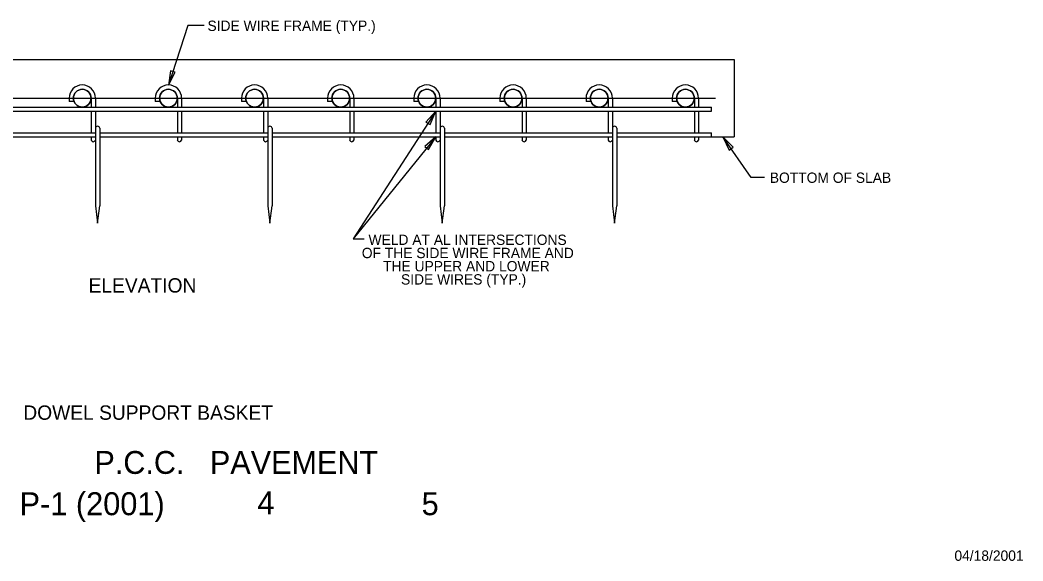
# Model space of a CAD drawing. Extents: x 1.5 to 16.4, y 0.2 to 10.2.
# Drawn here: x 7.71 to 16.44, y 0.23 to 4.94 of the extents above; entities that cross this region are included whole.
import ezdxf

# ---------------------------------------------------------------- set-up
doc = ezdxf.new("R2010")
doc.units = 0
for name, color, linetype in [('1013 STD_ Frame', 7, 'Continuous'), ('SD_P_Center Lines', 7, 'Continuous'), ('SD_P_Dimension Lines', 7, 'Continuous'), ('SD_P_Dimension Text', 7, 'Continuous'), ('SD_P_Prop Object Lines', 7, 'Continuous'), ('SD_P_Shading', 7, 'Continuous'), ('SD_P_Subtitles', 7, 'Continuous'), ('SD_X_Exist Object Lines', 7, 'Continuous')]:
    doc.layers.add(name, color=color, linetype=linetype)

msp = doc.modelspace()

# ---------------------------------------------------------------- linework, layer by layer
at = {"layer": 'SD_P_Center Lines'}
msp.add_line((2.72, 4.26), (13.763, 4.26), dxfattribs=at)
at = {"layer": 'SD_P_Dimension Lines'}
for p, q in [((9.172, 4.893), (9.002, 4.375)), ((9.313, 4.893), (9.172, 4.893)), ((9.021, 4.5), (9.002, 4.375)), ((9.002, 4.375), (9.061, 4.487)), ((9.061, 4.487), (9.021, 4.5)), ((11.33, 4.146), (10.61, 3.037)), ((11.33, 4.146), (11.244, 4.053)), ((11.28, 4.03), (11.33, 4.146)), ((11.244, 4.053), (11.28, 4.03)), ((11.33, 3.923), (10.61, 3.037)), ((11.33, 3.923), (11.235, 3.839)), ((11.267, 3.813), (11.33, 3.923)), ((14.076, 3.569), (13.828, 3.923)), ((13.917, 3.833), (13.828, 3.923)), ((13.828, 3.923), (13.883, 3.809)), ((11.235, 3.839), (11.267, 3.813)), ((13.883, 3.809), (13.917, 3.833)), ((14.19, 3.569), (14.076, 3.569)), ((10.61, 3.037), (10.705, 3.037))]:
    msp.add_line(p, q, dxfattribs=at)
at = {"layer": 'SD_P_Prop Object Lines'}
for p, q in [((2.578, 4.597), (13.927, 4.597)), ((13.927, 4.597), (13.927, 3.923)), ((13.73, 3.923), (13.927, 3.923))]:
    msp.add_line(p, q, dxfattribs=at)
for centre in [(8.25225, 4.2605), (9.00225, 4.2605), (9.75225, 4.2605), (10.50225, 4.2605), (11.25225, 4.2605), (12.00225, 4.2605), (12.75225, 4.2605), (13.50225, 4.2605)]:
    msp.add_circle(centre, 0.07725, dxfattribs=at)
at = {"layer": 'SD_P_Shading'}
for centre, start, end in [((8.25225, 4.2605), 0, 180), ((9.00225, 4.2605), 0, 180), ((9.75225, 4.2605), 0, 180), ((10.50225, 4.2605), 0, 180), ((11.25225, 4.2605), 0, 180), ((12.00225, 4.2605), 0, 180), ((12.75225, 4.2605), 0, 180), ((13.50225, 4.2605), 0, 180), ((8.25225, 4.2605), 180, 0), ((9.00225, 4.2605), 180, 0), ((9.75225, 4.2605), 180, 0), ((10.50225, 4.2605), 180, 0), ((11.25225, 4.2605), 180, 0), ((12.00225, 4.2605), 180, 0), ((12.75225, 4.2605), 180, 0), ((13.50225, 4.2605), 180, 0)]:
    msp.add_arc(centre, 0.07725, start, end, dxfattribs=at)
at = {"layer": 'SD_X_Exist Object Lines'}
for p, q in [((8.138, 4.26), (8.138, 4.232)), ((8.175, 4.232), (8.138, 4.232)), ((8.175, 4.26), (8.175, 4.232)), ((8.33, 4.26), (8.33, 4.183)), ((8.367, 4.26), (8.367, 4.183)), ((8.888, 4.26), (8.888, 4.232)), ((8.925, 4.232), (8.888, 4.232)), ((8.925, 4.26), (8.925, 4.232)), ((9.08, 4.26), (9.08, 4.183)), ((9.117, 4.26), (9.117, 4.183)), ((9.638, 4.26), (9.638, 4.232)), ((9.675, 4.232), (9.638, 4.232)), ((9.675, 4.26), (9.675, 4.232)), ((9.83, 4.26), (9.83, 4.183)), ((9.867, 4.26), (9.867, 4.183)), ((10.388, 4.26), (10.388, 4.232)), ((10.425, 4.232), (10.388, 4.232)), ((10.425, 4.26), (10.425, 4.232)), ((10.58, 4.26), (10.58, 4.183)), ((10.617, 4.26), (10.617, 4.183)), ((11.138, 4.26), (11.138, 4.232)), ((11.175, 4.232), (11.138, 4.232)), ((11.175, 4.26), (11.175, 4.232)), ((11.33, 4.26), (11.33, 4.183)), ((11.367, 4.26), (11.367, 4.183)), ((11.888, 4.26), (11.888, 4.232)), ((11.925, 4.232), (11.888, 4.232)), ((11.925, 4.26), (11.925, 4.232)), ((12.08, 4.26), (12.08, 4.183)), ((12.117, 4.26), (12.117, 4.183)), ((12.638, 4.26), (12.638, 4.232)), ((12.675, 4.232), (12.638, 4.232)), ((12.675, 4.26), (12.675, 4.232)), ((12.83, 4.26), (12.83, 4.183)), ((12.867, 4.26), (12.867, 4.183)), ((13.388, 4.26), (13.388, 4.232)), ((13.425, 4.232), (13.388, 4.232)), ((13.425, 4.26), (13.425, 4.232)), ((13.58, 4.26), (13.58, 4.183)), ((13.617, 4.26), (13.617, 4.183)), ((2.775, 4.183), (13.73, 4.183)), ((2.775, 4.146), (13.73, 4.146)), ((8.33, 4.146), (8.33, 3.96)), ((8.367, 4.146), (8.367, 3.96)), ((9.08, 4.146), (9.08, 3.96)), ((9.117, 4.146), (9.117, 3.96)), ((9.83, 4.146), (9.83, 3.96)), ((9.867, 4.146), (9.867, 3.96)), ((10.58, 4.146), (10.58, 3.96)), ((10.617, 4.146), (10.617, 3.96)), ((11.33, 4.146), (11.33, 3.96)), ((11.367, 4.146), (11.367, 3.96)), ((12.08, 4.146), (12.08, 3.96)), ((12.117, 4.146), (12.117, 3.96)), ((12.83, 4.146), (12.83, 3.96)), ((12.867, 4.146), (12.867, 3.96)), ((13.58, 4.146), (13.58, 3.96)), ((13.617, 4.146), (13.617, 3.96)), ((13.73, 4.146), (13.73, 4.183)), ((6.904, 3.96), (8.367, 3.96)), ((8.367, 3.998), (8.367, 3.323)), ((8.404, 3.998), (8.404, 3.323)), ((8.404, 3.96), (9.867, 3.96)), ((9.867, 3.998), (9.867, 3.323)), ((9.904, 3.998), (9.904, 3.323)), ((9.904, 3.96), (11.367, 3.96)), ((11.367, 3.998), (11.367, 3.323)), ((11.404, 3.998), (11.404, 3.323)), ((11.404, 3.96), (12.867, 3.96)), ((12.867, 3.998), (12.867, 3.323)), ((12.904, 3.998), (12.904, 3.323)), ((12.904, 3.96), (13.73, 3.96)), ((13.73, 3.923), (13.73, 3.96)), ((6.904, 3.923), (8.367, 3.923)), ((8.33, 3.923), (8.33, 3.894)), ((8.367, 3.923), (8.367, 3.894)), ((8.367, 3.923), (8.367, 3.894)), ((8.367, 3.923), (8.367, 3.894)), ((8.404, 3.923), (9.867, 3.923)), ((9.08, 3.923), (9.08, 3.894)), ((9.117, 3.923), (9.117, 3.894)), ((9.83, 3.923), (9.83, 3.894)), ((9.867, 3.923), (9.867, 3.894)), ((9.867, 3.923), (9.867, 3.894)), ((9.867, 3.923), (9.867, 3.894)), ((9.867, 3.923), (9.867, 3.894)), ((9.904, 3.923), (11.367, 3.923)), ((10.58, 3.923), (10.58, 3.894)), ((10.617, 3.923), (10.617, 3.894)), ((11.33, 3.923), (11.33, 3.894)), ((11.367, 3.923), (11.367, 3.894)), ((11.367, 3.923), (11.367, 3.894)), ((11.367, 3.923), (11.367, 3.894)), ((11.367, 3.923), (11.367, 3.894)), ((11.367, 3.923), (11.367, 3.894)), ((11.404, 3.923), (12.867, 3.923)), ((12.08, 3.923), (12.08, 3.894)), ((12.117, 3.923), (12.117, 3.894)), ((12.83, 3.923), (12.83, 3.894)), ((12.867, 3.923), (12.867, 3.894)), ((12.867, 3.923), (12.867, 3.894)), ((12.867, 3.923), (12.867, 3.894)), ((12.867, 3.923), (12.867, 3.894)), ((12.904, 3.923), (13.73, 3.923)), ((13.58, 3.923), (13.58, 3.894)), ((13.617, 3.923), (13.617, 3.894)), ((8.367, 3.323), (8.386, 3.173)), ((8.386, 3.173), (8.404, 3.323)), ((9.867, 3.323), (9.886, 3.173)), ((9.886, 3.173), (9.904, 3.323)), ((11.367, 3.323), (11.386, 3.173)), ((11.386, 3.173), (11.404, 3.323)), ((12.867, 3.323), (12.886, 3.173)), ((12.886, 3.173), (12.904, 3.323))]:
    msp.add_line(p, q, dxfattribs=at)
for centre, radius, start, end in [((8.25225, 4.2605), 0.11475, 0, 180), ((9.00225, 4.2605), 0.11475, 0, 180), ((9.75225, 4.2605), 0.11475, 0, 180), ((10.50225, 4.2605), 0.11475, 0, 180), ((11.25225, 4.2605), 0.11475, 0, 180), ((12.00225, 4.2605), 0.11475, 0, 180), ((12.75225, 4.2605), 0.11475, 0, 180), ((13.50225, 4.2605), 0.11475, 0, 180), ((8.25225, 4.2605), 0.07725, 0, 180), ((9.00225, 4.2605), 0.07725, 0, 180), ((9.75225, 4.2605), 0.07725, 0, 180), ((10.50225, 4.2605), 0.07725, 0, 180), ((11.25225, 4.2605), 0.07725, 0, 180), ((12.00225, 4.2605), 0.07725, 0, 180), ((12.75225, 4.2605), 0.07725, 0, 180), ((13.50225, 4.2605), 0.07725, 0, 180), ((8.38575, 3.998), 0.01875, 0, 180), ((9.88575, 3.998), 0.01875, 0, 180), ((11.38575, 3.998), 0.01875, 0, 180), ((12.88575, 3.998), 0.01875, 0, 180), ((8.34825, 3.90191), 0.02016, 201.568594, 338.431403), ((9.09825, 3.90191), 0.02016, 201.568594, 338.431403), ((9.84825, 3.90191), 0.02016, 201.568594, 338.431403), ((10.59825, 3.90191), 0.02016, 201.568594, 338.431403), ((11.34825, 3.90191), 0.02016, 201.568594, 338.431403), ((12.09825, 3.90191), 0.02016, 201.568594, 338.431403), ((12.84825, 3.90191), 0.02016, 201.568594, 338.431403), ((13.59825, 3.90191), 0.02016, 201.568594, 338.431403)]:
    msp.add_arc(centre, radius, start, end, dxfattribs=at)

# ---------------------------------------------------------------- texts
at = {"layer": '1013 STD_ Frame'}
for s, height, p in [('P.C.C.   PAVEMENT', 0.199002, (8.358, 0.989)), ('P-1 (2001)', 0.199998, (7.706, 0.629)), ('4  ', 0.199998, (9.777, 0.638)), ('5  ', 0.199998, (11.206, 0.629)), ('04/18/2001', 0.09, (15.844, 0.232))]:
    msp.add_text(s, height=height, dxfattribs=at).set_placement(p)
at = {"layer": 'SD_P_Dimension Text'}
for s, p in [('SIDE WIRE FRAME (TYP.)', (9.342, 4.846)), ('BOTTOM OF SLAB', (14.237, 3.523)), ('WELD AT AL INTERSECTIONS', (10.74374, 2.9825)), ('OF THE SIDE WIRE FRAME AND', (10.68532, 2.8675)), ('THE UPPER AND LOWER', (10.87023, 2.7525)), ('SIDE WIRES (TYP.)', (11.02674, 2.6375))]:
    msp.add_text(s, height=0.09, dxfattribs=at).set_placement(p)
at = {"layer": 'SD_P_Subtitles'}
for s, p in [('ELEVATION', (8.307, 2.568)), ('DOWEL SUPPORT BASKET', (7.739, 1.46))]:
    msp.add_text(s, height=0.124998, dxfattribs=at).set_placement(p)

doc.saveas('drawing.dxf')
